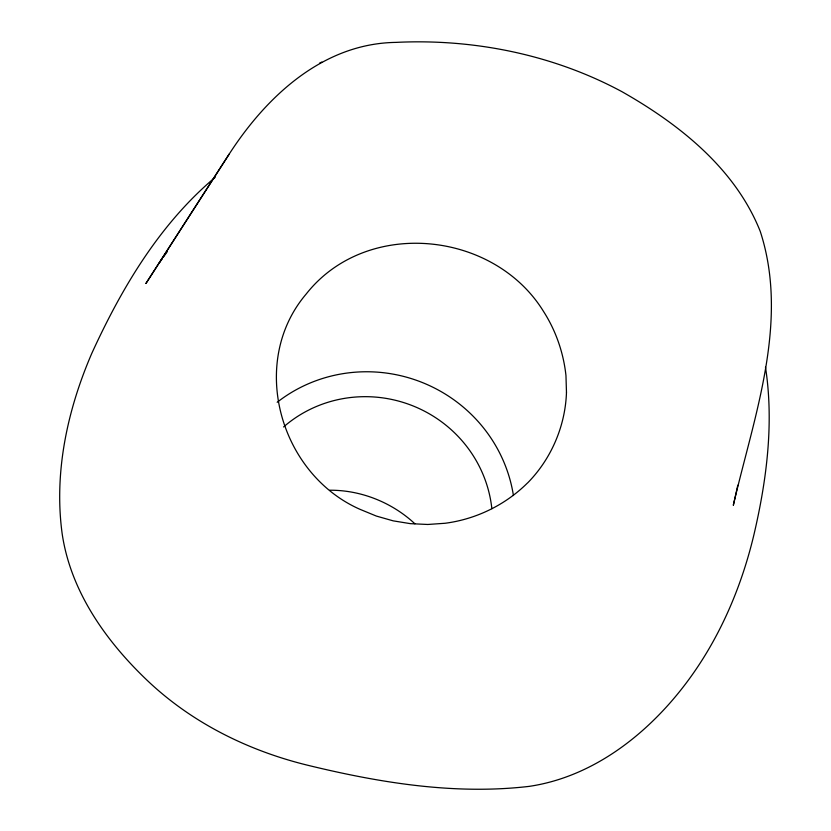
<?xml version="1.0" encoding="UTF-8"?>
<svg xmlns="http://www.w3.org/2000/svg" width="831" height="831" viewBox="0 0 831 831"><rect width="100%" height="100%" fill="white"/><g stroke="black" fill="none" stroke-linecap="round" stroke-linejoin="round"><path stroke-width="1.25" d="M737.803 485.211L733.326 505.279C753.634 417.214 789.741 321.95 760.24 231.361C735.248 168.506 679.259 124.214 622.004 91.711C553.238 54.638 473.67 38.558 395.868 42.391C323.082 43.461 266.574 96.251 229.221 154.047L145.965 283.423L229.221 154.047M159.334 262.835L162.211 258.773M163.655 256.748L167.26 251.668M215.187 177.335C159.666 224.017 121.721 287.942 91.857 353.217C67.477 409.652 53.776 472.299 62.169 533.782C70.604 591.132 105.641 640.659 146.703 679.903C191.587 722.814 248.656 750.975 308.716 765.496C380.505 782.906 455.243 795.049 529.15 786.375C588.94 777.546 640.317 739.632 677.826 693.729C715.543 647.65 740.286 592.171 753.987 534.458C766.712 479.923 774.066 422.937 765.486 367.188M319.675 63.042L321.805 62.055M329.741 490.228C361.007 489.999 392.055 502.485 414.887 523.769M283.579 426.957A125.388 121.97 21.6 0 1 412.124 405.559A125.388 121.97 21.6 0 1 491.848 508.665M277.18 402.287A146.287 142.298 21.6 0 1 421.618 382.239A146.287 142.298 21.6 0 1 513.433 495.536M566.472 392.419C565.329 426.002 551.327 458.743 527.799 482.738L527.228 483.237C505.082 505.092 475.914 519.261 445.052 523.27L427.778 524.475L410.4 523.655L393.188 520.85L376.37 516.072L360.114 509.372C279.548 473.971 248.126 362.139 306.255 293.945C366.409 217.712 493.926 230.592 543.651 311.635C555.949 330.883 563.511 352.884 565.963 375.56L566.472 392.419"/></g></svg>
